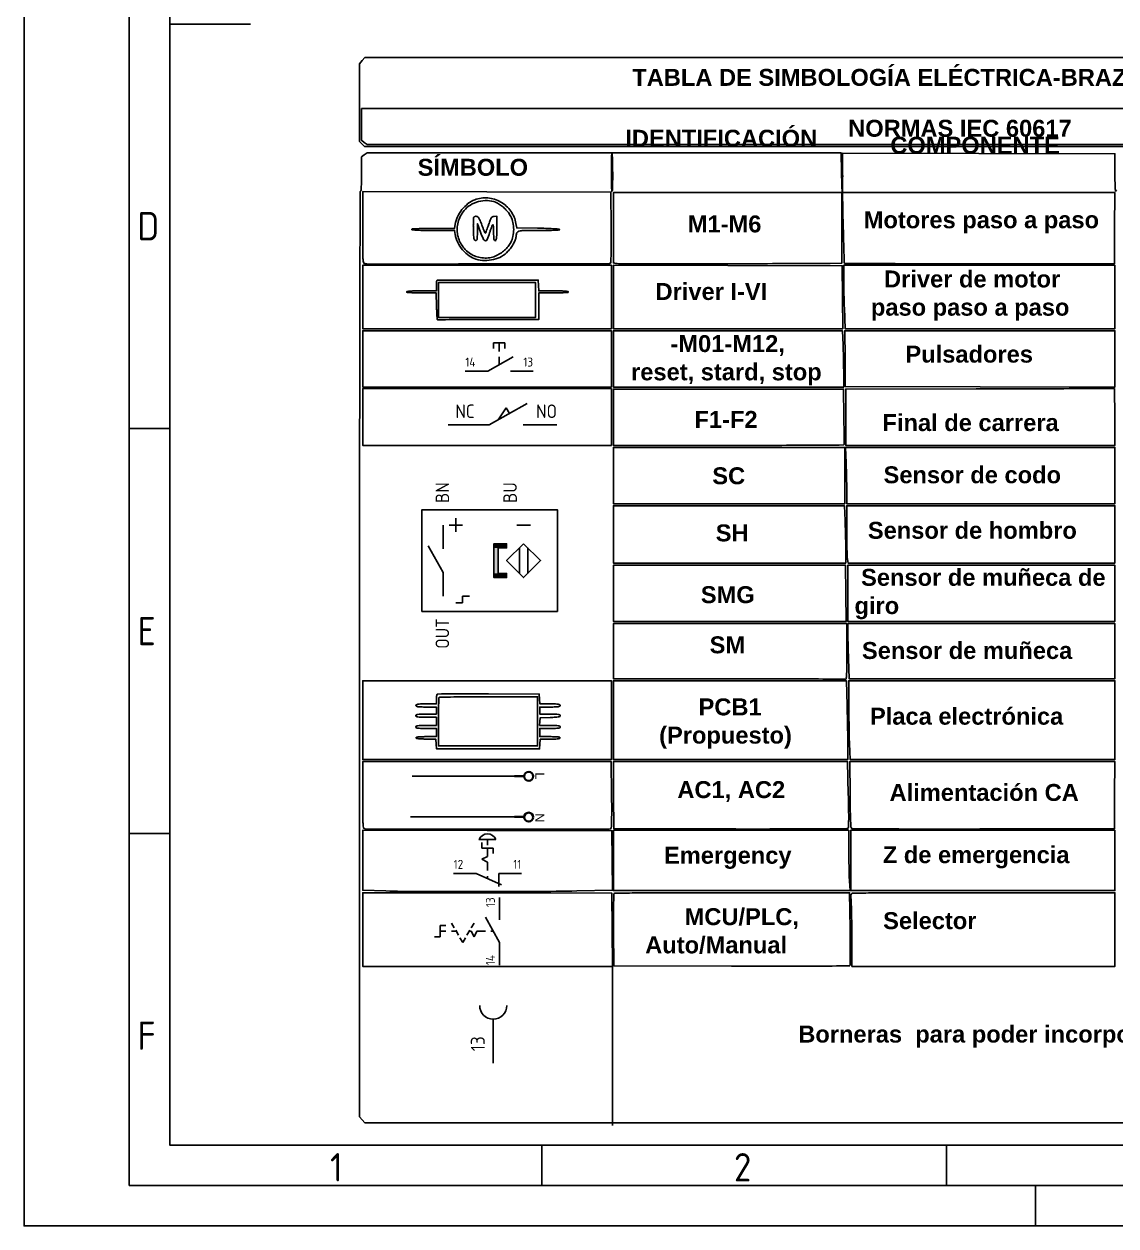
# Model space of a CAD drawing. Header units: millimetres. Extents: x 357084 to 357504, y 509210 to 509507.
# Drawn here: x 357084.1 to 357219, y 509209.9 to 509358.4 of the extents above; entities that cross this region are included whole.
import ezdxf
from ezdxf.enums import TextEntityAlignment as Align

# ---------------------------------------------------------------- set-up
doc = ezdxf.new("R2010")
doc.units = ezdxf.units.MM
for name, color, linetype in [('035', 5, 'Continuous'), ('07', 7, 'Continuous'), ('PDF_Geometría', 7, 'Continuous'), ('PDF_Texto', 7, 'Continuous'), ('SYMS', 7, 'Continuous'), ('TERMS', 3, 'Continuous'), ('WIRES', 7, 'Continuous')]:
    doc.layers.add(name, color=color, linetype=linetype)
doc.styles.add('ISO Proportional', font='isocp.shx')
doc.styles.add('PDF F1', font='arial.ttf')
doc.styles.get("Standard").update_dxf_attribs({"font": 'arial.ttf'})
doc.styles.add('WD_IEC', font='ISOCP2.shx', dxfattribs={"width": 0.9, "height": 4})

# ---------------------------------------------------------------- blocks, each defined once
blk = doc.blocks.new('IEC_border_a3')
at = {"layer": '035'}
for p, q in [((17.98, 98.54), (13, 98.54)), ((18, 48.5), (13.02, 48.5)), ((64, 10), (64, 5)), ((114, 10), (114, 5)), ((125, 0), (125, 5))]:
    blk.add_line(p, q, dxfattribs=at)
for points in [[(0, 297), (420, 297), (420, 0), (0, 0)], [(18, 287), (410, 287), (410, 10), (18, 10)]]:
    blk.add_lwpolyline(points, close=True, dxfattribs=at)
at = {"layer": '07'}
blk.add_line((18, 148.5), (28, 148.5), dxfattribs=at)
blk.add_lwpolyline([(13, 292), (415, 292), (415, 5), (13, 5)], close=True, dxfattribs=at)
at = {"layer": '035', "style": 'ISO Proportional'}
for s, p in [('D', (14, 121.79)), ('E', (14.02, 71.75)), ('F', (14.02, 21.75)), ('1', (37.81, 5.5)), ('2', (87.73, 5.5))]:
    blk.add_text(s, height=3.5, dxfattribs=at).set_placement(p)
blk = doc.blocks.new('VPB11')
for p, q in [((0, 7.5), (0, 2.5)), ((0, -2.5), (-3.125, 3.125)), ((-6.25, 1.25), (-6.25, -1.25)), ((-6.25, 1.25), (-5, 1.25)), ((-6.25, 0), (-4.375, 0)), ((-3.125, 0), (-1.389, 0)), ((-6.25, -1.25), (-5, -1.25)), ((0, -2.5), (0, -7.5))]:
    blk.add_line(p, q)
at = {"style": 'WD_IEC'}
for tag, p in [('INST', (-8, 10.25)), ('LOC', (-8, 6.75)), ('TAG1', (-8, 3.25)), ('DESC1', (-8, -10.35)), ('DESC2', (-8, -13.85)), ('DESC3', (-8, -17.35))]:
    blk.add_attdef(tag, text='', height=2.5, dxfattribs=at).set_placement(p, align=Align.RIGHT)
blk.add_attdef('TERM01', text='', height=2, rotation=90, dxfattribs=at).set_placement((-1, 7.5), align=Align.RIGHT)
at = {"style": 'WD_IEC', "flags": 1}
for tag, p, height in [('X2TERM01', (0, 7.5), 0.32), ('CONTACT', (0.5, 4.5), 1), ('COMMON', (1.75, 3.25), 1), ('X1LINK', (0, 0), 0.32), ('ASSYCODE', (1, -4), 1), ('FAMILY', (1, -5.5), 1), ('X8TERM02', (0, -7.5), 0.32), ('CATDESC', (1, -7), 1)]:
    blk.add_attdef(tag, p, '', height=height, dxfattribs=at)
at = {"style": 'WD_IEC', "flags": 9}
for tag, p in [('MFG', (-8.5, -0.25)), ('CAT', (-8.5, -2.75))]:
    blk.add_attdef(tag, text='', height=1.5, dxfattribs=at).set_placement(p, align=Align.RIGHT)
at = {"style": 'WD_IEC'}
blk.add_attdef('TERM02', (-1, -7.5), '', height=2, rotation=90, dxfattribs=at)
at = {"lineweight": 15, "style": 'WD_IEC'}
blk.add_attdef('XREF', text='', height=2.5, dxfattribs=at).set_placement((-8, -6.35), align=Align.RIGHT)
blk = doc.blocks.new('VLS11')
for p, q in [((0, 7.5), (0, 2.5)), ((0, -2.5), (-3.12, 3.12)), ((-2.5, 0), (-1.65, 0.47)), ((-0.74, -1.18), (-2.5, 0)), ((0, -2.5), (0, -7.5))]:
    blk.add_line(p, q)
at = {"style": 'WD_IEC'}
for tag, p in [('INST', (-5.25, 6.75)), ('LOC', (-5.25, 3.75)), ('TAG1', (-5.25, 0.75)), ('XREF', (-5.25, -3.75)), ('DESC1', (-5.25, -6.75)), ('DESC2', (-5.25, -9.75)), ('DESC3', (-5.25, -12.75))]:
    blk.add_attdef(tag, text='', height=2.5, dxfattribs=at).set_placement(p, align=Align.RIGHT)
blk.add_attdef('TERM01', text='', height=2, rotation=90, dxfattribs=at).set_placement((-1, 7.5), align=Align.RIGHT)
at = {"style": 'WD_IEC', "flags": 1}
for tag, p, height in [('X2TERM01', (0, 7.5), 0.32), ('MFG', (2.75, 6.5), 1.5), ('CAT', (2.75, 4), 1.5), ('X4LINK', (-3.42, 0), 0.32), ('X1LINK', (0, 0), 0.32), ('CONTACT', (1, -2.5), 1), ('ASSYCODE', (1, -4), 1), ('COMMON', (2.25, -3.75), 1), ('FAMILY', (1, -5.5), 1), ('CATDESC', (1, -7), 1), ('X8TERM02', (0, -7.5), 0.32)]:
    blk.add_attdef(tag, p, '', height=height, dxfattribs=at)
at = {"style": 'WD_IEC'}
blk.add_attdef('TERM02', (-1, -7.5), '', height=2, rotation=90, dxfattribs=at)
at = {"lineweight": 15, "style": 'WD_IEC'}
blk.add_attdef('WDTAGALT', text='', height=2.5, dxfattribs=at).set_placement((-5.25, -15.75), align=Align.RIGHT)
blk = doc.blocks.new('VPX11M3')
for p, q in [((0, 6.25), (0, 4.25)), ((-1.875, 5.25), (-1.875, 1.75)), ((-1, 5.25), (1, 5.25)), ((9, 5.25), (11, 5.25)), ((-1.875, -1.75), (-4.0625, 2.1875)), ((9.375, 1.875), (9.375, -1.875)), ((10.625, 1.875), (10.625, -1.875)), ((-1.875, -1.75), (-1.875, -5.25)), ((1, -6.25), (1, -5.25)), ((1, -5.25), (2, -5.25)), ((0, -6.25), (1, -6.25))]:
    blk.add_line(p, q)
for points in [[(-5, -7.5), (15, -7.5), (15, 7.5), (-5, 7.5)], [(6.25, 1.875), (7.5, 1.875), (7.5, 2.5), (5.625, 2.5), (5.625, -2.5), (7.5, -2.5), (7.5, -1.875), (6.25, -1.875)], [(10, 2.5), (12.5, 0), (10, -2.5), (7.5, 0)]]:
    blk.add_lwpolyline(points, close=True)
for points in [[(5.625, 2.5), (5.625, 1.875), (7.5, 2.5), (7.5, 1.875)], [(5.625, 1.875), (5.625, -1.875), (6.25, 1.875), (6.25, -1.875)], [(5.625, -1.875), (5.625, -2.5), (7.5, -1.875), (7.5, -2.5)]]:
    blk.add_solid(points)
at = {"style": 'WD_IEC'}
for tag, p in [('TERM02', (-1, 8.5)), ('TERM03', (9, 8.5))]:
    blk.add_attdef(tag, p, '', height=2, rotation=90, dxfattribs=at)
for tag, p in [('INST', (-6.75, 10.25)), ('LOC', (-6.75, 6.75)), ('TAG1', (-6.75, 3.25)), ('DESC1', (-6.75, -5.2)), ('DESC2', (-6.75, -8.7)), ('DESC3', (-6.75, -12.2))]:
    blk.add_attdef(tag, text='', height=2.5, dxfattribs=at).set_placement(p, align=Align.RIGHT)
at = {"style": 'WD_IEC', "flags": 1}
for tag, p, height in [('X2TERM02', (0, 7.5), 0.32), ('X2TERM03', (10, 7.5), 0.32), ('MFG', (17.75, 6.5), 1.5), ('CAT', (17.75, 4), 1.5), ('ASSYCODE', (16, -4), 1), ('FAMILY', (16, -5.5), 1), ('CATDESC', (16, -7), 1), ('X8TERM01', (0, -7.5), 0.32)]:
    blk.add_attdef(tag, p, '', height=height, dxfattribs=at)
at = {"lineweight": 15, "style": 'WD_IEC'}
for tag, p in [('XREF', (-6.75, -1.35)), ('WDTAGALT', (-6.75, -15.125))]:
    blk.add_attdef(tag, text='', height=2.5, dxfattribs=at).set_placement(p, align=Align.RIGHT)
at = {"style": 'WD_IEC'}
blk.add_attdef('TERM01', text='', height=2, rotation=90, dxfattribs=at).set_placement((-1, -8.5), align=Align.RIGHT)
blk = doc.blocks.new('VSS112')
for p, q in [((0, 7.5), (0, 2.5)), ((0, -2.5), (-3.12, 3.12)), ((-13.12, 1.25), (-11.88, 1.25)), ((-13.12, 1.25), (-13.12, -1.25)), ((-13.12, 0), (-11.88, 0)), ((-10, 0.75), (-10.62, 1.83)), ((-10.62, 0), (-9.57, 0)), ((-9.06, -0.88), (-9.69, 0.21)), ((-7.19, -0.88), (-6.56, 0.21)), ((-6.25, 0), (-6.68, 0)), ((-6.25, 0.75), (-5.62, 1.83)), ((-6.25, 0), (-5.62, -1.25)), ((-5.62, -1.25), (-5, 0)), ((-5, 0), (-3.12, 0)), ((-1.88, 0), (-1.39, 0)), ((-14.38, -1.25), (-13.12, -1.25)), ((-8.12, -2.5), (-8.75, -1.42)), ((-8.12, -2.5), (-7.5, -1.42)), ((0, -2.5), (0, -7.5))]:
    blk.add_line(p, q)
at = {"style": 'WD_IEC'}
for tag, p in [('INST', (-15.5, 9.25)), ('LOC', (-15.5, 6.25)), ('TAG1', (-15.5, 3.25)), ('DESC1', (-15.5, -9.35)), ('DESC2', (-15.5, -12.35)), ('DESC3', (-15.5, -15.35))]:
    blk.add_attdef(tag, text='', height=2.5, dxfattribs=at).set_placement(p, align=Align.RIGHT)
at = {"style": 'WD_IEC', "flags": 8}
for tag, p in [('POS1', (-10.62, 3.5)), ('POS2', (-5.62, 3.5))]:
    blk.add_attdef(tag, text='', height=2, rotation=90, dxfattribs=at).set_placement(p, align=Align.MIDDLE_LEFT)
at = {"style": 'WD_IEC'}
blk.add_attdef('TERM01', text='', height=2, rotation=90, dxfattribs=at).set_placement((-1, 7.5), align=Align.RIGHT)
at = {"style": 'WD_IEC', "flags": 1}
for tag, p, height in [('X2TERM01', (0, 7.5), 0.32), ('CONTACT', (0.5, 4.5), 1), ('COMMON', (1.75, 3.25), 1), ('X1LINK', (0, 0), 0.32), ('X8TERM02', (0, -7.5), 0.32), ('ASSYCODE', (1, -9), 1), ('FAMILY', (1, -10.5), 1), ('CATDESC', (1, -12), 1)]:
    blk.add_attdef(tag, p, '', height=height, dxfattribs=at)
at = {"style": 'WD_IEC', "flags": 9}
for tag, p in [('MFG', (-16, -0.25)), ('CAT', (-16, -2.75))]:
    blk.add_attdef(tag, text='', height=1.5, dxfattribs=at).set_placement(p, align=Align.RIGHT)
at = {"style": 'WD_IEC'}
blk.add_attdef('TERM02', (-1, -7.5), '', height=2, rotation=90, dxfattribs=at)
at = {"lineweight": 15, "style": 'WD_IEC'}
blk.add_attdef('XREF', text='', height=2.5, dxfattribs=at).set_placement((-15.5, -6.35), align=Align.RIGHT)
blk.add_attdef('STATE', (1.25, -6.35), '', height=2.5, dxfattribs=at)
blk = doc.blocks.new('VPB12MTL')
for p, q in [((0, 7.5), (0, 2.5)), ((0, -2.5), (2.5, 3.12)), ((-7.5, 1.88), (-7.5, -1.88)), ((-7.5, 0), (-6.25, 0)), ((-5.62, 1.25), (-4.38, 1.25)), ((-5.62, 1.25), (-5.62, -1.25)), ((-5.62, 0), (-3.75, 0)), ((-3.12, -1.25), (-3.75, 0)), ((-2.5, 0), (-3.12, -1.25)), ((-2.5, 0), (-0.62, 0)), ((0, 2.5), (2.87, 2.5)), ((0.62, 0), (1.11, 0)), ((-6.88, -1.25), (-5.62, -1.25)), ((0, -2.5), (0, -7.5))]:
    blk.add_line(p, q)
blk.add_arc((-6.72, 0), 2.03, 112.6199, 247.3801)
at = {"style": 'WD_IEC'}
for tag, p in [('INST', (-8, 10.25)), ('LOC', (-8, 6.75)), ('TAG1', (-8, 3.25)), ('DESC1', (-8, -10.35)), ('DESC2', (-8, -13.85)), ('DESC3', (-8, -17.35))]:
    blk.add_attdef(tag, text='', height=2.5, dxfattribs=at).set_placement(p, align=Align.RIGHT)
blk.add_attdef('TERM01', text='', height=2, rotation=90, dxfattribs=at).set_placement((-1, 7.5), align=Align.RIGHT)
at = {"style": 'WD_IEC', "flags": 1}
for tag, p, height in [('X2TERM01', (0, 7.5), 0.32), ('CONTACT', (0.5, 4.5), 1), ('COMMON', (1.75, 3.25), 1), ('X1LINK', (1.5, 0), 0.32), ('ASSYCODE', (1, -4), 1), ('FAMILY', (1, -5.5), 1), ('X8TERM02', (0, -7.5), 0.32), ('CATDESC', (1, -7), 1)]:
    blk.add_attdef(tag, p, '', height=height, dxfattribs=at)
at = {"style": 'WD_IEC', "flags": 9}
for tag, p in [('MFG', (-10.37, -0.24)), ('CAT', (-10.37, -2.74))]:
    blk.add_attdef(tag, text='', height=1.5, dxfattribs=at).set_placement(p, align=Align.RIGHT)
at = {"style": 'WD_IEC'}
blk.add_attdef('TERM02', (-1, -7.5), '', height=2, rotation=90, dxfattribs=at)
at = {"lineweight": 15, "style": 'WD_IEC'}
blk.add_attdef('XREF', text='', height=2.5, dxfattribs=at).set_placement((-8, -6.35), align=Align.RIGHT)
blk = doc.blocks.new('VC02_J')
blk.add_line((0, -5), (0, -1.25))
blk.add_arc((0, 0), 1.25, 180, 0)
at = {"style": 'WD_IEC'}
for tag, p in [('INST', (-5.25, 8)), ('LOC', (-5.25, 5)), ('TAG2', (-5.25, 2)), ('DESC1', (-5.25, -5.1)), ('DESC2', (-5.25, -8.1)), ('DESC3', (-5.25, -11.1))]:
    blk.add_attdef(tag, text='', height=2.5, dxfattribs=at).set_placement(p, align=Align.RIGHT)
blk.add_attdef('TERM01', (-1, -5), '', height=2, rotation=90, dxfattribs=at)
at = {"style": 'WD_IEC', "flags": 1}
for tag, p, height in [('X4LINK', (-1.88, 0), 0.32), ('X1LINK', (1.88, 0), 0.32), ('FAMILY', (2.75, -4.25), 1), ('X8TERM01', (0, -5), 0.32), ('X8TERMDESC01', (0, -5.52), 0.32)]:
    blk.add_attdef(tag, p, '', height=height, dxfattribs=at)

msp = doc.modelspace()

# ---------------------------------------------------------------- linework, layer by layer
for p, q in [((357136.5, 509308.88), (357137.37, 509308.88)), ((357144.67, 509265.46), (357132.03, 509265.46)), ((357144.67, 509260.42), (357131.82, 509260.42)), ((357156.78, 509241.95), (357156.78, 509222.29))]:
    msp.add_line(p, q)
for points in [[(357219.06, 509337.85, -0.241516), (357219, 509337.76, -0.559748), (357218.94, 509337.79, -0.00687), (357218.91, 509338.3, -0.010306), (357218.88, 509339.01, -0.003621), (357218.87, 509340.02), (357218.87, 509342.37), (357202.05, 509342.4), (357185.23, 509342.44), (357185.23, 509340.04, -0.002065), (357185.23, 509339.13, -0.003562), (357185.22, 509338.37, -0.000722), (357185.2, 509337.71, -0.659139), (357185.18, 509337.7, -0.188093), (357185.16, 509337.75, -0.000626), (357185.13, 509338.44, -0.00329), (357185.11, 509339.21, -0.002041), (357185.09, 509340.13), (357185.04, 509342.5), (357155.75, 509342.5), (357126.46, 509342.5), (357126.12, 509342.24), (357125.79, 509341.97), (357125.79, 509339.9, -0.004911), (357125.78, 509339.05, -0.00979), (357125.75, 509338.38, -0.005019), (357125.72, 509337.85, -0.238986), (357125.66, 509337.76, 0.259331), (357125.6, 509337.64, 0.000011), (357125.57, 509323.36, 0.000409), (357125.54, 509305.78, 0.000144), (357125.54, 509280.53), (357125.54, 509223.38), (357125.86, 509222.99), (357126.19, 509222.6), (357207.69, 509222.6), (357289.19, 509222.6)], [(357290.04, 509323.36, 0.000014), (357290.02, 509337.59, 0.198468)]]:
    msp.add_lwpolyline(points, format="xyb")
for points in [[(357125.86, 509353.87), (357125.54, 509353.48), (357125.54, 509348.68), (357125.54, 509343.88), (357125.85, 509343.57), (357126.16, 509343.26), (357158.83, 509343.26, 0.000027), (357225.94, 509343.26, 0.000142), (357262.66, 509343.27, 0.000005), (357289.1, 509343.29, 0.091696), (357289.38, 509343.34, 0.208361), (357289.7, 509343.66, 0.069853), (357289.87, 509344.31, 0.023832), (357289.94, 509345.59, 0.002108), (357289.95, 509348.83), (357289.95, 509353.52), (357289.58, 509353.89), (357289.21, 509354.26), (357207.7, 509354.26), (357126.19, 509354.26)], [(357289.7, 509346.03, -0.002702), (357289.69, 509344.82, -0.032147), (357289.66, 509344.35, -0.084656), (357289.57, 509344.07, -0.07721), (357289.39, 509343.82), (357289.08, 509343.51), (357207.77, 509343.51), (357126.46, 509343.51), (357126.12, 509343.77), (357125.79, 509344.03), (357125.79, 509345.99), (357125.79, 509347.94), (357207.74, 509347.94), (357289.7, 509347.94)], [(357156.81, 509340.04, -0.003638), (357156.81, 509339.18, -0.005723), (357156.79, 509338.45, -0.001831), (357156.77, 509337.82, -0.18837), (357156.74, 509337.74, -0.651836), (357156.7, 509337.75, -0.002025), (357156.67, 509338.38, -0.005971), (357156.66, 509339.13, -0.003388), (357156.65, 509340.03, -0.003027), (357156.65, 509340.94, -0.005303), (357156.67, 509341.69, -0.001599), (357156.69, 509342.33, -0.653912), (357156.73, 509342.34, -0.187676), (357156.76, 509342.27, -0.001473), (357156.78, 509341.63, -0.005103), (357156.8, 509340.9, -0.003225)], [(357156.62, 509333.27, -0.001954), (357156.63, 509331.34, -0.005457), (357156.61, 509329.99, -0.001975), (357156.58, 509328.95, -0.25197), (357156.52, 509328.84, -0.138948), (357156.27, 509328.77, -0.000022), (357141.43, 509328.75, -0.000046), (357126.73, 509328.73, -0.064294), (357126.17, 509328.8, -0.280725), (357126.02, 509328.96, -0.040725), (357125.95, 509329.44, -0.01355), (357125.92, 509330.4, -0.000822), (357125.92, 509333.28), (357125.92, 509337.69), (357141.25, 509337.66), (357156.59, 509337.63)], [(357139.76, 509336.67, 0.075759), (357138.93, 509336.2, 0.05711), (357138.19, 509335.47, 0.056734), (357137.64, 509334.58, 0.072025), (357137.35, 509333.65), (357137.27, 509333.14), (357134.63, 509333.14, 0.003442), (357133.5, 509333.13, 0.008527), (357132.68, 509333.11, 0.003717), (357132.04, 509333.07, 0.395954), (357131.99, 509333.01, 0.395954), (357132.04, 509332.96, 0.003717), (357132.68, 509332.92, 0.008527), (357133.5, 509332.89, 0.003442), (357134.63, 509332.89), (357137.27, 509332.89), (357137.35, 509332.37, 0.078474), (357137.66, 509331.42, 0.057669), (357138.27, 509330.49, 0.058562), (357139.07, 509329.75, 0.089711), (357139.92, 509329.34, 0.064776), (357141, 509329.17, 0.06469), (357142.1, 509329.3, 0.067009), (357143.09, 509329.69, 0.079667), (357143.87, 509330.31, 0.032531), (357144.26, 509330.79, 0.031729), (357144.59, 509331.32, 0.033535), (357144.81, 509331.82, 0.086098), (357144.88, 509332.21, -0.109881), (357144.98, 509332.61, -0.225853), (357145.22, 509332.81, -0.056059), (357145.78, 509332.88, -0.002598), (357147.71, 509332.89, 0.003118), (357148.86, 509332.89, 0.009036), (357149.66, 509332.92, 0.00641), (357150.23, 509332.95, 0.641653), (357150.25, 509333.01, 0.180783), (357150.14, 509333.06, 0.002927), (357149.42, 509333.11, 0.007059), (357148.56, 509333.15, 0.004193), (357147.54, 509333.17), (357144.96, 509333.2), (357144.86, 509333.75, 0.113475), (357144.23, 509335.27, 0.10781), (357142.98, 509336.4, 0.108115), (357141.38, 509336.9, 0.114703)], [(357185.11, 509333.2), (357185.11, 509328.84), (357183.68, 509328.82, -0.002544), (357179.08, 509328.79, -0.000309), (357168.98, 509328.78, -0.000024), (357157.55, 509328.78, -0.047881), (357157.19, 509328.81), (357156.9, 509328.87), (357156.9, 509333.22), (357156.9, 509337.57), (357171, 509337.57), (357185.11, 509337.57)], [(357218.84, 509333.17), (357218.81, 509328.78), (357202.16, 509328.78, -0.000356), (357195.77, 509328.78, -0.00059), (357190.38, 509328.79, -0.000019), (357185.51, 509328.81, -0.213136), (357185.45, 509328.84, -0.175372), (357185.43, 509328.9, -0.000233), (357185.39, 509330.16, -0.00194), (357185.35, 509331.57, -0.001189), (357185.31, 509333.23), (357185.23, 509337.57), (357202.05, 509337.57), (357218.88, 509337.57)], [(357142.58, 509336.26, -0.040025), (357143.07, 509335.95, -0.036094), (357143.52, 509335.55, -0.036153), (357143.92, 509335.1, -0.040515), (357144.22, 509334.61, -0.066601), (357144.49, 509333.86, -0.053036), (357144.58, 509333.01, -0.052994), (357144.49, 509332.16, -0.066203), (357144.22, 509331.42, -0.048846), (357143.89, 509330.9, -0.044047), (357143.45, 509330.44, -0.041665), (357142.91, 509330.04, -0.034866), (357142.28, 509329.71, -0.069506), (357141.61, 509329.52, -0.051198), (357140.84, 509329.49, -0.050829), (357140.07, 509329.62, -0.065401), (357139.41, 509329.9, -0.109181), (357138.2, 509331.01, -0.116774), (357137.62, 509332.51, -0.116532), (357137.76, 509334.11, -0.108402), (357138.61, 509335.52, -0.084154), (357139.46, 509336.16, -0.074206), (357140.51, 509336.52, -0.075322), (357141.6, 509336.56, -0.091644)], [(357139.63, 509334.5, 0.081953), (357139.61, 509334.38, 0.004634), (357139.6, 509333.99, 0.007007), (357139.59, 509333.52, 0.005074), (357139.6, 509333.01, 0.004802), (357139.63, 509332.27, 0.035122), (357139.67, 509331.91, 0.089111), (357139.74, 509331.73, 0.212869), (357139.86, 509331.65, 0.22134), (357139.98, 509331.67, 0.167916), (357140.05, 509331.79, 0.048734), (357140.08, 509332.05, 0.005206), (357140.09, 509332.66), (357140.1, 509333.71), (357140.48, 509332.67, 0.015629), (357140.84, 509331.79, 0.27529), (357141.08, 509331.62, 0.327745), (357141.31, 509331.76, 0.019468), (357141.6, 509332.58, -0.007274), (357141.72, 509332.95, -0.010604), (357141.84, 509333.27, -0.006403), (357141.95, 509333.54, -0.15528), (357142, 509333.6, -0.534842), (357142.04, 509333.58, -0.013462), (357142.07, 509333.34, -0.017116), (357142.1, 509333.03, -0.009387), (357142.1, 509332.64, 0.006922), (357142.11, 509332.11, 0.039103), (357142.14, 509331.82, 0.093026), (357142.2, 509331.67, 0.259538), (357142.29, 509331.62, 0.309115), (357142.39, 509331.69, 0.062061), (357142.45, 509331.91, 0.026881), (357142.48, 509332.32, 0.004044), (357142.48, 509333.15), (357142.48, 509334.67), (357142.15, 509334.63, 0.100316), (357141.95, 509334.57, 0.118557), (357141.81, 509334.44, 0.056085), (357141.68, 509334.18, 0.00824), (357141.48, 509333.62, -0.004079), (357141.35, 509333.25, -0.006002), (357141.23, 509332.92, -0.003021), (357141.12, 509332.64, -0.105696), (357141.09, 509332.58, -0.509444), (357141.05, 509332.59, -0.007748), (357140.93, 509332.84, -0.013368), (357140.79, 509333.16, -0.007605), (357140.64, 509333.55, 0.008786), (357140.44, 509334.1, 0.041758), (357140.29, 509334.4, 0.080655), (357140.15, 509334.56, 0.141125), (357139.98, 509334.63, 0.059774), (357139.87, 509334.64, 0.067446), (357139.76, 509334.61, 0.077098), (357139.68, 509334.56, 0.133261)], [(357218.87, 509324.67), (357218.87, 509320.75), (357202.2, 509320.75), (357185.53, 509320.75), (357185.44, 509323.31, -0.001483), (357185.41, 509324.39, -0.001303), (357185.38, 509325.51, -0.001309), (357185.36, 509326.53, -0.003941), (357185.36, 509327.23), (357185.36, 509328.59), (357202.12, 509328.59), (357218.87, 509328.59)], [(357135.09, 509326.71, 0.164823), (357135.06, 509326.66, 0.009623), (357135.04, 509326.49, 0.013746), (357135.03, 509326.27, 0.009628), (357135.02, 509326.04), (357135.02, 509325.42), (357133.19, 509325.42, 0.005192), (357132.42, 509325.42, 0.012022), (357131.84, 509325.39, 0.006948), (357131.41, 509325.35, 0.386182), (357131.35, 509325.3, 0.386115), (357131.41, 509325.24, 0.006971), (357131.84, 509325.21, 0.012045), (357132.42, 509325.18, 0.005204), (357133.18, 509325.17), (357135.01, 509325.17), (357135.05, 509323.5, 0.005345), (357135.07, 509322.86, 0.009139), (357135.1, 509322.32, 0.003485), (357135.14, 509321.88, 0.482936), (357135.18, 509321.85, -0.079269), (357135.26, 509321.86, -0.000077), (357137.07, 509321.87, -0.000779), (357139.09, 509321.88, -0.000478), (357141.47, 509321.88), (357147.67, 509321.88), (357147.67, 509323.53), (357147.67, 509325.17), (357149.5, 509325.17, 0.005192), (357150.27, 509325.18, 0.012022), (357150.85, 509325.21, 0.006948), (357151.29, 509325.24, 0.386182), (357151.34, 509325.3, 0.386062), (357151.29, 509325.35, 0.006989), (357150.85, 509325.39, 0.012063), (357150.28, 509325.42, 0.005214), (357149.51, 509325.42), (357147.68, 509325.42), (357147.64, 509326.09), (357147.61, 509326.75), (357141.38, 509326.76, 0.000953), (357138.98, 509326.76, 0.001565), (357136.96, 509326.75, 0.000139), (357135.15, 509326.74, 0.196592)], [(357185.28, 509318.76, -0.003811), (357185.31, 509317.98, -0.002216), (357185.33, 509317.03, -0.002215), (357185.35, 509316.08, -0.003739), (357185.36, 509315.29), (357185.36, 509313.54), (357171.13, 509313.54), (357156.9, 509313.54), (357156.9, 509317.01), (357156.9, 509320.49), (357171.05, 509320.49), (357185.19, 509320.49)], [(357185.38, 509309.9, -0.001229), (357185.4, 509308.6, -0.001966), (357185.4, 509307.48, -0.000364), (357185.4, 509306.5, -0.10699), (357185.39, 509306.42, -0.292199), (357185.33, 509306.38, -0.000048), (357181.18, 509306.36, -0.001038), (357176.58, 509306.33, -0.000625), (357171.12, 509306.33), (357156.9, 509306.33), (357156.9, 509309.81), (357156.9, 509313.28), (357171.12, 509313.28), (357185.34, 509313.28)], [(357218.85, 509309.84), (357218.88, 509306.33), (357202.25, 509306.33), (357185.61, 509306.33), (357185.61, 509309.8), (357185.61, 509313.28), (357201.71, 509313.32, -0.000026), (357207.91, 509313.33, -0.000041), (357213.22, 509313.34, -0.000008), (357217.91, 509313.35, -0.002111), (357218.31, 509313.35), (357218.81, 509313.35)], [(357218.87, 509302.6), (357218.87, 509299.12), (357202.31, 509299.12), (357185.74, 509299.12), (357185.74, 509300.68, 0.003984), (357185.73, 509301.41, 0.00198), (357185.71, 509302.34, 0.001965), (357185.69, 509303.31, 0.002885), (357185.66, 509304.16), (357185.57, 509306.07), (357202.22, 509306.07), (357218.87, 509306.07)], [(357185.53, 509297.06, -0.003478), (357185.56, 509296.25, -0.002099), (357185.59, 509295.28, -0.002102), (357185.61, 509294.32, -0.003684), (357185.61, 509293.52), (357185.61, 509291.78), (357171.26, 509291.78), (357156.9, 509291.78), (357156.9, 509295.32), (357156.9, 509298.87), (357171.17, 509298.87), (357185.45, 509298.87)], [(357218.87, 509295.32), (357218.87, 509291.78), (357202.39, 509291.78), (357185.9, 509291.78), (357185.82, 509292.26, -0.033143), (357185.79, 509292.57, -0.002189), (357185.76, 509293.49, -0.003161), (357185.75, 509294.59, -0.002357), (357185.74, 509295.8), (357185.74, 509298.87), (357202.31, 509298.87), (357218.87, 509298.87)], [(357185.74, 509280.83, -0.001323), (357185.73, 509278.78, -0.013308), (357185.71, 509277.92, -0.029507), (357185.65, 509277.48, -0.470992), (357185.54, 509277.41, 0.090439), (357185.37, 509277.45, 0.000077), (357181.22, 509277.47, 0.000826), (357176.59, 509277.49, 0.000506), (357171.12, 509277.49), (357156.9, 509277.49), (357156.9, 509280.91), (357156.9, 509284.32), (357171.32, 509284.32), (357185.74, 509284.32)], [(357218.87, 509280.91), (357218.87, 509277.49), (357202.45, 509277.49), (357186.03, 509277.49), (357185.95, 509279.98, -0.001118), (357185.92, 509281, -0.001156), (357185.89, 509282.01, -0.001114), (357185.87, 509282.88, -0.004981), (357185.86, 509283.39), (357185.86, 509284.32), (357202.37, 509284.32), (357218.87, 509284.32)], [(357185.78, 509274.18, -0.001391), (357185.81, 509272.88, -0.001151), (357185.84, 509271.49, -0.001162), (357185.86, 509270.22, -0.003123), (357185.86, 509269.31), (357185.86, 509267.5), (357171.38, 509267.5), (357156.9, 509267.5), (357156.9, 509272.37), (357156.9, 509277.24), (357171.3, 509277.24), (357185.7, 509277.24)], [(357218.87, 509272.37), (357218.87, 509267.5), (357202.52, 509267.5), (357186.16, 509267.5), (357186.07, 509269.49, -0.004262), (357186.04, 509270.46, -0.001838), (357186.02, 509271.74, -0.001819), (357186, 509273.11, -0.002408), (357185.99, 509274.36), (357185.99, 509277.24), (357202.43, 509277.24), (357218.87, 509277.24)], [(357135.11, 509275.57, 0.144534), (357135.08, 509275.51, 0.017788), (357135.05, 509275.35, 0.01984), (357135.03, 509275.15, 0.015188), (357135.02, 509274.93), (357135.02, 509274.38), (357133.76, 509274.38, 0.005163), (357133.08, 509274.38, 0.032071), (357132.74, 509274.35, 0.076301), (357132.55, 509274.29, 0.286822), (357132.49, 509274.19, 0.286822), (357132.55, 509274.1, 0.076301), (357132.74, 509274.04, 0.032071), (357133.08, 509274.01, 0.005163), (357133.76, 509274), (357135.02, 509274), (357135.02, 509273.56), (357135.02, 509273.12), (357133.76, 509273.12, 0.005163), (357133.08, 509273.11, 0.032071), (357132.74, 509273.08, 0.076301), (357132.55, 509273.03, 0.286822), (357132.49, 509272.93, 0.286822), (357132.55, 509272.83, 0.076301), (357132.74, 509272.78, 0.032071), (357133.08, 509272.75, 0.005163), (357133.76, 509272.74), (357135.02, 509272.74), (357135.02, 509272.23), (357135.02, 509271.73), (357133.76, 509271.73, 0.005163), (357133.08, 509271.72, 0.032071), (357132.74, 509271.69, 0.076301), (357132.55, 509271.64, 0.286822), (357132.49, 509271.54, 0.286822), (357132.55, 509271.44, 0.076301), (357132.74, 509271.39, 0.032071), (357133.08, 509271.36, 0.005163), (357133.76, 509271.35), (357135.02, 509271.35), (357135.02, 509270.84), (357135.02, 509270.34), (357133.75, 509270.34, 0.006522), (357133.17, 509270.33, 0.021868), (357132.79, 509270.3, 0.0291), (357132.55, 509270.26, 0.441374), (357132.52, 509270.2, 0.269759), (357132.59, 509270.13, 0.017166), (357132.87, 509270.09, 0.019174), (357133.26, 509270.06, 0.008683), (357133.76, 509270.04), (357134.96, 509270.02), (357135, 509269.42), (357135.04, 509268.82), (357141.41, 509268.82), (357147.78, 509268.82), (357147.82, 509269.42), (357147.86, 509270.02), (357149.05, 509270.02, 0.007551), (357149.6, 509270.03, 0.024064), (357149.97, 509270.06, 0.031634), (357150.21, 509270.1, 0.251722), (357150.29, 509270.18, 0.411275), (357150.26, 509270.26, 0.053235), (357150.06, 509270.3, 0.026608), (357149.7, 509270.33, 0.005592), (357149.07, 509270.34), (357147.8, 509270.34), (357147.8, 509270.84), (357147.8, 509271.35), (357149.06, 509271.35, 0.005163), (357149.74, 509271.36, 0.032071), (357150.08, 509271.39, 0.076301), (357150.26, 509271.44, 0.286822), (357150.33, 509271.54, 0.287563), (357150.26, 509271.64, 0.075834), (357150.08, 509271.69, 0.031892), (357149.73, 509271.72, 0.005122), (357149.05, 509271.73), (357147.78, 509271.73), (357147.82, 509272.2), (357147.86, 509272.68), (357149.09, 509272.71, 0.005825), (357149.73, 509272.74, 0.031248), (357150.08, 509272.78, 0.066484), (357150.27, 509272.84, 0.289627), (357150.33, 509272.93, 0.294323), (357150.26, 509273.03, 0.070237), (357150.08, 509273.08, 0.031047), (357149.73, 509273.11, 0.005299), (357149.06, 509273.12), (357147.8, 509273.12), (357147.8, 509273.56), (357147.8, 509274), (357149.06, 509274, 0.005163), (357149.74, 509274.01, 0.032071), (357150.08, 509274.04, 0.076301), (357150.26, 509274.1, 0.286822), (357150.33, 509274.19, 0.286144), (357150.27, 509274.29, 0.076727), (357150.08, 509274.35, 0.032235), (357149.74, 509274.38, 0.0052), (357149.07, 509274.38), (357147.81, 509274.38), (357147.77, 509274.98), (357147.73, 509275.59), (357141.47, 509275.62, 0.001353), (357139.06, 509275.63, 0.002208), (357137.02, 509275.62, 0.000276), (357135.2, 509275.61, 0.196471)], [(357147.54, 509272.23), (357147.54, 509269.2), (357141.41, 509269.2), (357135.28, 509269.2), (357135.28, 509272.15, -0.002673), (357135.28, 509273.29, -0.00427), (357135.3, 509274.26, -0.001032), (357135.33, 509275.11, -0.190635), (357135.36, 509275.19, -0.195074), (357135.44, 509275.22, -0.000259), (357137.2, 509275.24, -0.002131), (357139.17, 509275.26, -0.001305), (357141.49, 509275.27), (357147.54, 509275.27)], [(357156.68, 509263.14, -0.001468), (357156.69, 509260.95, -0.008802), (357156.67, 509259.81, -0.008409), (357156.64, 509259.09, -0.292584), (357156.54, 509258.96, -0.091864), (357156.18, 509258.9, -0.000029), (357141.33, 509258.9, -0.000029), (357126.48, 509258.91, -0.091704), (357126.11, 509258.98, -0.281812), (357126, 509259.13, -0.014743), (357125.95, 509259.75, -0.010384), (357125.92, 509260.82, -0.001284), (357125.92, 509263.15), (357125.92, 509267.25), (357141.28, 509267.25), (357156.64, 509267.25)], [(357185.93, 509263.18, -0.001443), (357185.97, 509260.99, -0.009043), (357185.97, 509259.87, -0.009937), (357185.94, 509259.17, -0.239727), (357185.85, 509259.01, -0.142218), (357185.69, 509258.96, -0.000113), (357181.57, 509258.94, -0.001213), (357176.92, 509258.93, -0.000701), (357171.32, 509258.93), (357156.97, 509258.96), (357156.93, 509263.1), (357156.9, 509267.25), (357171.37, 509267.25), (357185.83, 509267.25)], [(357218.84, 509263.1), (357218.81, 509258.96), (357202.63, 509258.93, -0.000485), (357195.23, 509258.92, -0.001559), (357190.31, 509258.94, -0.000217), (357186.48, 509258.96, -0.196903), (357186.31, 509259.03, -0.185983), (357186.25, 509259.17, -0.002372), (357186.21, 509260.17, -0.005638), (357186.17, 509261.45, -0.002264), (357186.14, 509263.21), (357186.1, 509267.25), (357202.49, 509267.25), (357218.88, 509267.25)], [(357156.75, 509255.03), (357156.78, 509251.35), (357152.39, 509251.27, -0.003512), (357147.23, 509251.21, -0.001258), (357139.86, 509251.19, -0.001108), (357132.65, 509251.2, -0.006169), (357128.78, 509251.27), (357125.92, 509251.35), (357125.92, 509255.06), (357125.92, 509258.77), (357141.31, 509258.74), (357156.71, 509258.71)], [(357185.99, 509256.27, 0.002851), (357186, 509255.23, 0.002598), (357186.02, 509254.15, 0.002598), (357186.04, 509253.18, 0.008418), (357186.07, 509252.54), (357186.16, 509251.31), (357171.53, 509251.31), (357156.9, 509251.31), (357156.9, 509255.04), (357156.9, 509258.77), (357171.45, 509258.77), (357185.99, 509258.77)], [(357186.15, 509246.6, -0.001812), (357186.17, 509244.88, -0.002928), (357186.17, 509243.42, -0.00051), (357186.16, 509242.13, -0.182214), (357186.13, 509242.05, -0.21275), (357186.04, 509242.01, -0.000056), (357181.8, 509241.99, -0.001018), (357177.08, 509241.98, -0.000616), (357171.5, 509241.98), (357156.97, 509242.01), (357156.93, 509246.38, -0.001333), (357156.92, 509248.06, -0.002105), (357156.93, 509249.51, -0.000486), (357156.94, 509250.77, -0.089828), (357156.96, 509250.9, -0.306958), (357157.09, 509250.99, -0.000548), (357159.94, 509251.03, -0.002297), (357164.03, 509251.05, -0.000425), (357171.55, 509251.06), (357186.08, 509251.06)], [(357218.87, 509246.5), (357218.87, 509241.95), (357202.62, 509241.95), (357186.37, 509241.95), (357186.37, 509245.27, 0.00195), (357186.36, 509246.62, 0.002153), (357186.34, 509247.92, 0.001999), (357186.32, 509249.04, 0.01104), (357186.29, 509249.63, -0.007612), (357186.27, 509250.05, -0.009888), (357186.26, 509250.43, -0.007832), (357186.26, 509250.74, -0.083923), (357186.29, 509250.87, -0.306124), (357186.46, 509250.99, -0.001114), (357189.09, 509251.03, -0.002622), (357193.23, 509251.05, -0.000295), (357202.62, 509251.06), (357218.87, 509251.06)]]:
    msp.add_lwpolyline(points, format="xyb", close=True)
for points in [[(357156.65, 509324.67), (357156.65, 509320.75), (357141.28, 509320.75), (357125.92, 509320.75), (357125.92, 509324.67), (357125.92, 509328.59), (357141.28, 509328.59), (357156.65, 509328.59)], [(357185.2, 509324.63), (357185.24, 509320.75), (357171.07, 509320.75), (357156.9, 509320.75), (357156.9, 509324.67), (357156.9, 509328.59), (357171.04, 509328.56), (357185.17, 509328.52)], [(357147.29, 509324.29), (357147.29, 509322.14), (357141.28, 509322.14), (357135.28, 509322.14), (357135.28, 509324.29), (357135.28, 509326.44), (357141.28, 509326.44), (357147.29, 509326.44)], [(357156.65, 509317.01), (357156.65, 509313.54), (357141.28, 509313.54), (357125.92, 509313.54), (357125.92, 509317.01), (357125.92, 509320.49), (357141.28, 509320.49), (357156.65, 509320.49)], [(357218.87, 509317.01), (357218.87, 509313.54), (357202.21, 509313.57), (357185.55, 509313.6), (357185.52, 509317.05), (357185.48, 509320.49), (357202.18, 509320.49), (357218.87, 509320.49)], [(357156.65, 509309.84), (357156.65, 509306.33), (357141.28, 509306.33), (357125.92, 509306.33), (357125.92, 509309.84), (357125.92, 509313.35), (357141.28, 509313.35), (357156.65, 509313.35)], [(357185.49, 509302.6), (357185.49, 509299.12), (357171.19, 509299.12), (357156.9, 509299.12), (357156.9, 509302.6), (357156.9, 509306.07), (357171.19, 509306.07), (357185.49, 509306.07)], [(357185.64, 509288.05), (357185.68, 509284.57), (357171.29, 509284.57), (357156.9, 509284.57), (357156.9, 509288.05), (357156.9, 509291.53), (357171.25, 509291.53), (357185.6, 509291.53)], [(357218.87, 509288.05), (357218.87, 509284.57), (357202.37, 509284.57), (357185.86, 509284.57), (357185.86, 509288.05), (357185.86, 509291.53), (357202.37, 509291.53), (357218.87, 509291.53)], [(357156.65, 509272.37), (357156.65, 509267.5), (357141.28, 509267.5), (357125.92, 509267.5), (357125.92, 509272.37), (357125.92, 509277.24), (357141.28, 509277.24), (357156.65, 509277.24)], [(357218.87, 509255.04), (357218.87, 509251.31), (357202.56, 509251.31), (357186.24, 509251.31), (357186.24, 509255.04), (357186.24, 509258.77), (357202.56, 509258.77), (357218.87, 509258.77)], [(357156.75, 509246.47), (357156.78, 509241.95), (357141.35, 509241.95), (357125.92, 509241.95), (357125.92, 509246.51), (357125.92, 509251.06), (357141.31, 509251.03), (357156.71, 509250.99)]]:
    msp.add_lwpolyline(points, close=True)
at = {"layer": 'PDF_Geometría', "lineweight": 35}
for points in [[(357145.82, 509265.46), (357144.67, 509265.46)], [(357145.82, 509260.42), (357144.67, 509260.42)]]:
    msp.add_lwpolyline(points, dxfattribs=at)
for centre in [(357146.43, 509265.44), (357146.43, 509260.4)]:
    msp.add_circle(centre, 0.548, dxfattribs=at)
at = {"layer": 'WIRES'}
msp.add_line((357142.05, 509230.36), (357142.05, 509229.99), dxfattribs=at)

# ---------------------------------------------------------------- block references
msp.add_blockref('IEC_border_a3', (357084.07, 509209.88))
at = {"layer": 'SYMS'}
ref = msp.add_blockref('VPB11', (357142.78, 509315.51), dxfattribs=dict(at, xscale=0.5580507267464558, yscale=0.5580507267464558, zscale=0.5580507267464558, rotation=270))
ref.add_attrib('TERM02', '14', (357138.6, 509316.07), dxfattribs={"layer": 'TERMS', "height": 1.116, "style": 'WD_IEC'})
ref.add_attrib('TERM01', '13', dxfattribs={"layer": 'TERMS', "height": 1.116, "style": 'WD_IEC'}).set_placement((357146.97, 509316.07), align=Align.RIGHT)
ref = msp.add_blockref('VLS11', (357143.65, 509308.88), dxfattribs=dict(at, xscale=0.8371007877643204, yscale=0.8371007877643204, zscale=0.8371007877643204, rotation=270))
ref.add_attrib('TERM02', 'NC', (357137.37, 509309.71), dxfattribs={"layer": 'TERMS', "height": 1.674, "style": 'WD_IEC'})
ref.add_attrib('TERM01', 'NO', dxfattribs={"layer": 'TERMS', "height": 1.674, "style": 'WD_IEC'}).set_placement((357149.93, 509309.71), align=Align.RIGHT)
ref = msp.add_blockref('VPX11M3', (357137.43, 509292.09), dxfattribs=dict(at, xscale=0.8371007877643204, yscale=0.8371007877643204, zscale=0.8371007877643204))
ref.add_attrib('TERM03', 'BU', (357144.97, 509299.2), dxfattribs={"layer": 'TERMS', "height": 1.674, "rotation": 90, "style": 'WD_IEC'})
ref.add_attrib('TERM02', 'BN', (357136.6, 509299.2), dxfattribs={"layer": 'TERMS', "height": 1.674, "rotation": 90, "style": 'WD_IEC'})
ref.add_attrib('TERM01', 'OUT', dxfattribs={"layer": 'TERMS', "height": 1.674, "rotation": 90, "style": 'WD_IEC'}).set_placement((357136.6, 509284.97), align=Align.RIGHT)
ref = msp.add_blockref('VPB12MTL', (357141.34, 509253.44), dxfattribs=dict(at, xscale=0.5580507267464558, yscale=0.5580507267464558, zscale=0.5580507267464558, rotation=270))
ref.add_attrib('TERM02', '12', (357137.15, 509254), dxfattribs={"layer": 'TERMS', "height": 1.116, "style": 'WD_IEC'})
ref.add_attrib('TERM01', '11', dxfattribs={"layer": 'TERMS', "height": 1.116, "style": 'WD_IEC'}).set_placement((357145.52, 509254), align=Align.RIGHT)
ref = msp.add_blockref('VSS112', (357142.82, 509246.29), dxfattribs=dict(at, xscale=0.5580507267464558, yscale=0.5580507267464558, zscale=0.5580507267464558))
ref.add_attrib('TERM02', '14', (357142.26, 509242.1), dxfattribs={"layer": 'TERMS', "height": 1.116, "rotation": 90, "style": 'WD_IEC'})
ref.add_attrib('TERM01', '13', dxfattribs={"layer": 'TERMS', "height": 1.116, "rotation": 90, "style": 'WD_IEC'}).set_placement((357142.26, 509250.48), align=Align.RIGHT)
ref = msp.add_blockref('VC02_J', (357142.05, 509237.11), dxfattribs=dict(at, xscale=1.339361260422913, yscale=1.339361260422913, zscale=1.339361260422913))
ref.add_attrib('TERM01', '13', (357141, 509231.46), dxfattribs={"layer": 'TERMS', "height": 1.714, "rotation": 90, "style": 'WD_IEC'})

# ---------------------------------------------------------------- texts
at = {"char_height": 2.0928, "attachment_point": 1}
for s, width, gutter_width, insert in [('\\P\\P     {\\fArial|b1|i0|c0|p34; TABLA DE SIMBOLOGÍA ELÉCTRICA-BRAZO ROBÓTICO 6GDL}', 101.6499, 10.46, (357154.36, 509359.83)), ('\\P\\P     {\\fArial|b1|i0|c0|p34; IDENTIFICACIÓN}', 24.7992, 10.46, (357158.37, 509352.31)), ('\\P\\P     {\\fArial|b1|i0|c0|p34; NORMAS IEC 60617}', 101.6499, 10.46, (357181.04, 509353.54)), ('\\P\\P     {\\fArial|b1|i0|c0|p34; COMPONENTE}', 20.93, 10.46, (357191.12, 509351.45)), ('\\P\\P     {\\fArial|b1|i0|c0|p34; SÍMBOLO}', 20.93, 10.46, (357127.84, 509348.72)), ('\\P\\P     {\\fArial|b1|i0|c0|p34; M1-M6}', 24.7992, 10.46, (357161.22, 509341.72)), ('\\P\\P     {\\fArial|b1|i0|c0|p34; Motores paso a paso}', 36.2116, 10.46, (357182.96, 509342.23)), ('\\P\\P  {\\fArial|b1|i0|c0|p34;Driver de motor paso paso a paso}', 30.3419, 0, (357188.72, 509334.92)), ('\\P\\P     {\\fArial|b1|i0|c0|p34; Driver I-VI }', 24.7992, 10.46, (357157.23, 509333.37)), ('\\P\\P     {\\fArial|b1|i0|c0|p34; -M01-M12, reset, stard, stop}', 24.7992, 10.46, (357159.08, 509326.93)), ('\\P\\P  {\\fArial|b1|i0|c0|p34;Pulsadores}', 30.3419, 0, (357191.36, 509325.63)), ('\\P\\P     {\\fArial|b1|i0|c0|p34; F1-F2}', 24.7992, 10.46, (357162.05, 509317.56)), ('\\P\\P  {\\fArial|b1|i0|c0|p34;Final de carrera}', 30.3419, 0, (357188.53, 509317.17)), ('\\P\\P     {\\fArial|b1|i0|c0|p34; SC}', 24.7992, 10.46, (357164.25, 509310.6)), ('\\P\\P  {\\fArial|b1|i0|c0|p34;Sensor de codo}', 30.3419, 0, (357188.66, 509310.72)), ('\\P\\P  {\\fArial|b1|i0|c0|p34;Sensor de hombro}', 30.3419, 0, (357186.72, 509303.86)), ('\\P\\P     {\\fArial|b1|i0|c0|p34; SH}', 24.7992, 10.46, (357164.67, 509303.54)), ('\\P\\P  {\\fArial|b1|i0|c0|p34;Sensor de muñeca de\\P giro}', 42.886, 0, (357185.88, 509298.05)), ('\\P\\P     {\\fArial|b1|i0|c0|p34; SMG}', 24.7992, 10.46, (357162.83, 509295.91)), ('\\P\\P     {\\fArial|b1|i0|c0|p34; SM}', 24.7992, 10.46, (357163.92, 509289.71)), ('\\P\\P  {\\fArial|b1|i0|c0|p34;Sensor de muñeca }', 42.886, 0, (357185.99, 509289.01)), ('\\P\\P     {\\fArial|b1|i0|c0|p34; PCB1 (Propuesto)}', 25.5075, 10.46, (357162.55, 509282.04)), ('\\P\\P  {\\fArial|b1|i0|c0|p34;Placa electrónica }', 42.886, 0, (357186.98, 509280.89)), ('\\P\\P     {\\fArial|b1|i0|c0|p34; AC1, AC2}', 24.7992, 10.46, (357159.93, 509271.82)), ('\\P\\P     {\\fArial|b1|i0|c0|p34; Alimentación CA}', 29.2735, 10.46, (357186.15, 509271.47)), ('\\P\\P     {\\fArial|b1|i0|c0|p34; Emergency}', 25.5075, 10.46, (357158.28, 509263.71)), ('{\\fArial|b1|i0|c0|p34;Z de emergencia}', 30.3419, 0, (357190.19, 509256.8)), ('\\P\\P     {\\fArial|b1|i0|c0|p34; MCU/PLC, Auto/Manual}', 25.5075, 10.46, (357160.83, 509256.12)), ('{\\fArial|b1|i0|c0|p34;Selector}', 30.3419, 0, (357190.23, 509248.65)), ('\\P\\P     {\\fArial|b1|i0|c0|p34; Borneras  para poder incorporar un PLC externo}', 123.5619, 10.46, (357174.87, 509241.61))]:
    msp.add_mtext_dynamic_manual_height_columns(s, width=width, gutter_width=gutter_width, heights=[13.89], dxfattribs=dict(at, insert=insert))
at = {"layer": 'PDF_Texto', "char_height": 1.111, "attachment_point": 4, "rotation": 270, "style": 'PDF F1'}
for s, insert in [('L  ', (357147.79, 509265.92)), ('N   ', (357147.79, 509260.88))]:
    msp.add_mtext(s, dxfattribs=dict(at, insert=insert))

doc.saveas('drawing.dxf')
